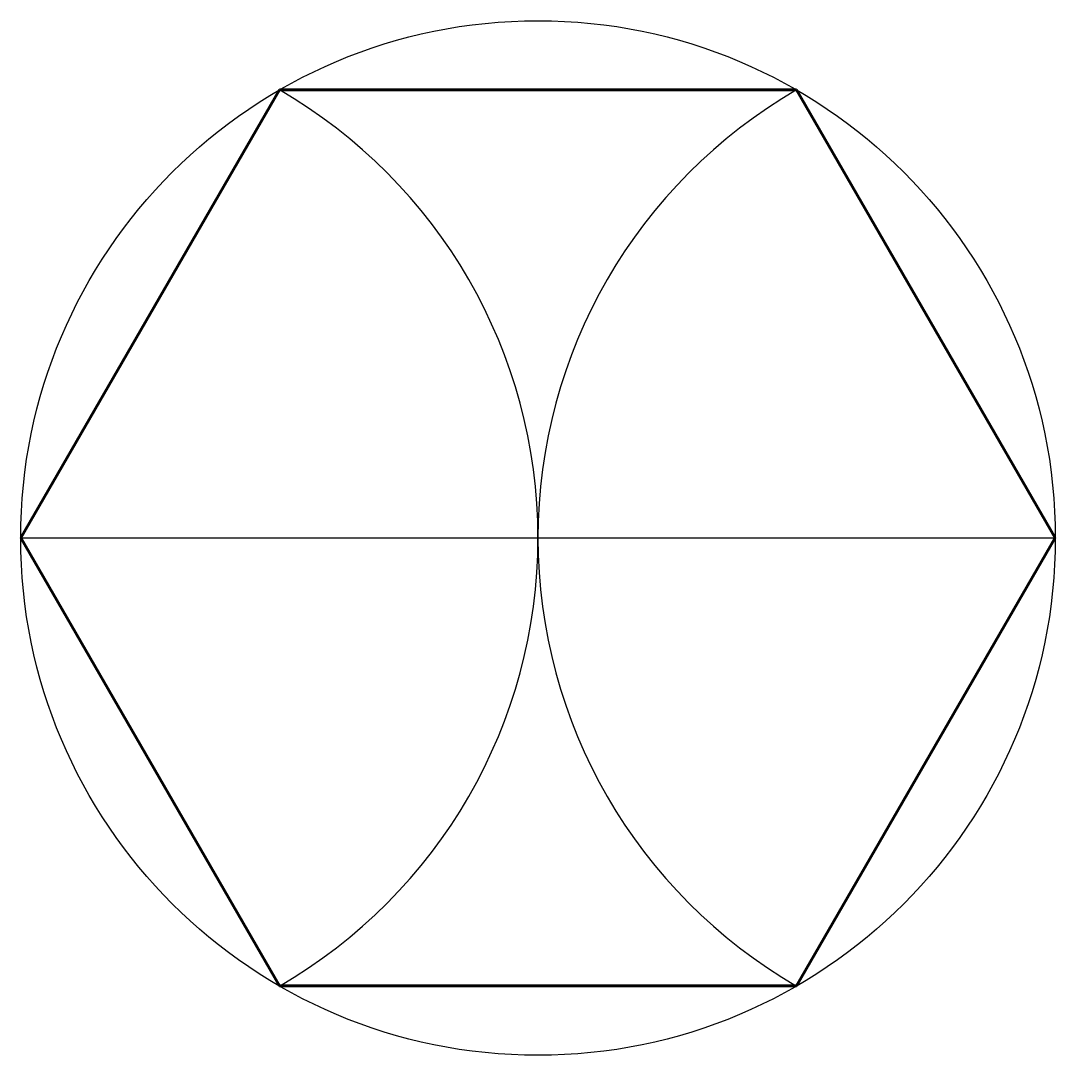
# Model space of a CAD drawing. Header units: inches. Extents: x 37.7 to 88.5, y -1.7 to 49.1.
import ezdxf

# ---------------------------------------------------------------- set-up
doc = ezdxf.new("R2010")
doc.units = ezdxf.units.IN
doc.header["$MEASUREMENT"] = 0

msp = doc.modelspace()

# ---------------------------------------------------------------- linework, layer by layer
at = {"color": 5, "lineweight": 60}
for p, q in [((50.411, 45.731), (37.711, 23.734)), ((50.411, 45.731), (75.811, 45.731)), ((75.811, 45.731), (88.511, 23.734)), ((37.711, 23.734), (50.411, 1.737)), ((88.511, 23.734), (75.811, 1.737)), ((50.411, 1.737), (75.811, 1.737))]:
    msp.add_line(p, q, dxfattribs=at)
msp.add_line((37.711, 23.734), (88.511, 23.734))
msp.add_circle((63.111, 23.734), 25.4)
for centre, start, end in [((37.711, 23.734), 300, 60), ((88.511, 23.734), 120, 240)]:
    msp.add_arc(centre, 25.4, start, end)

doc.saveas('drawing.dxf')
